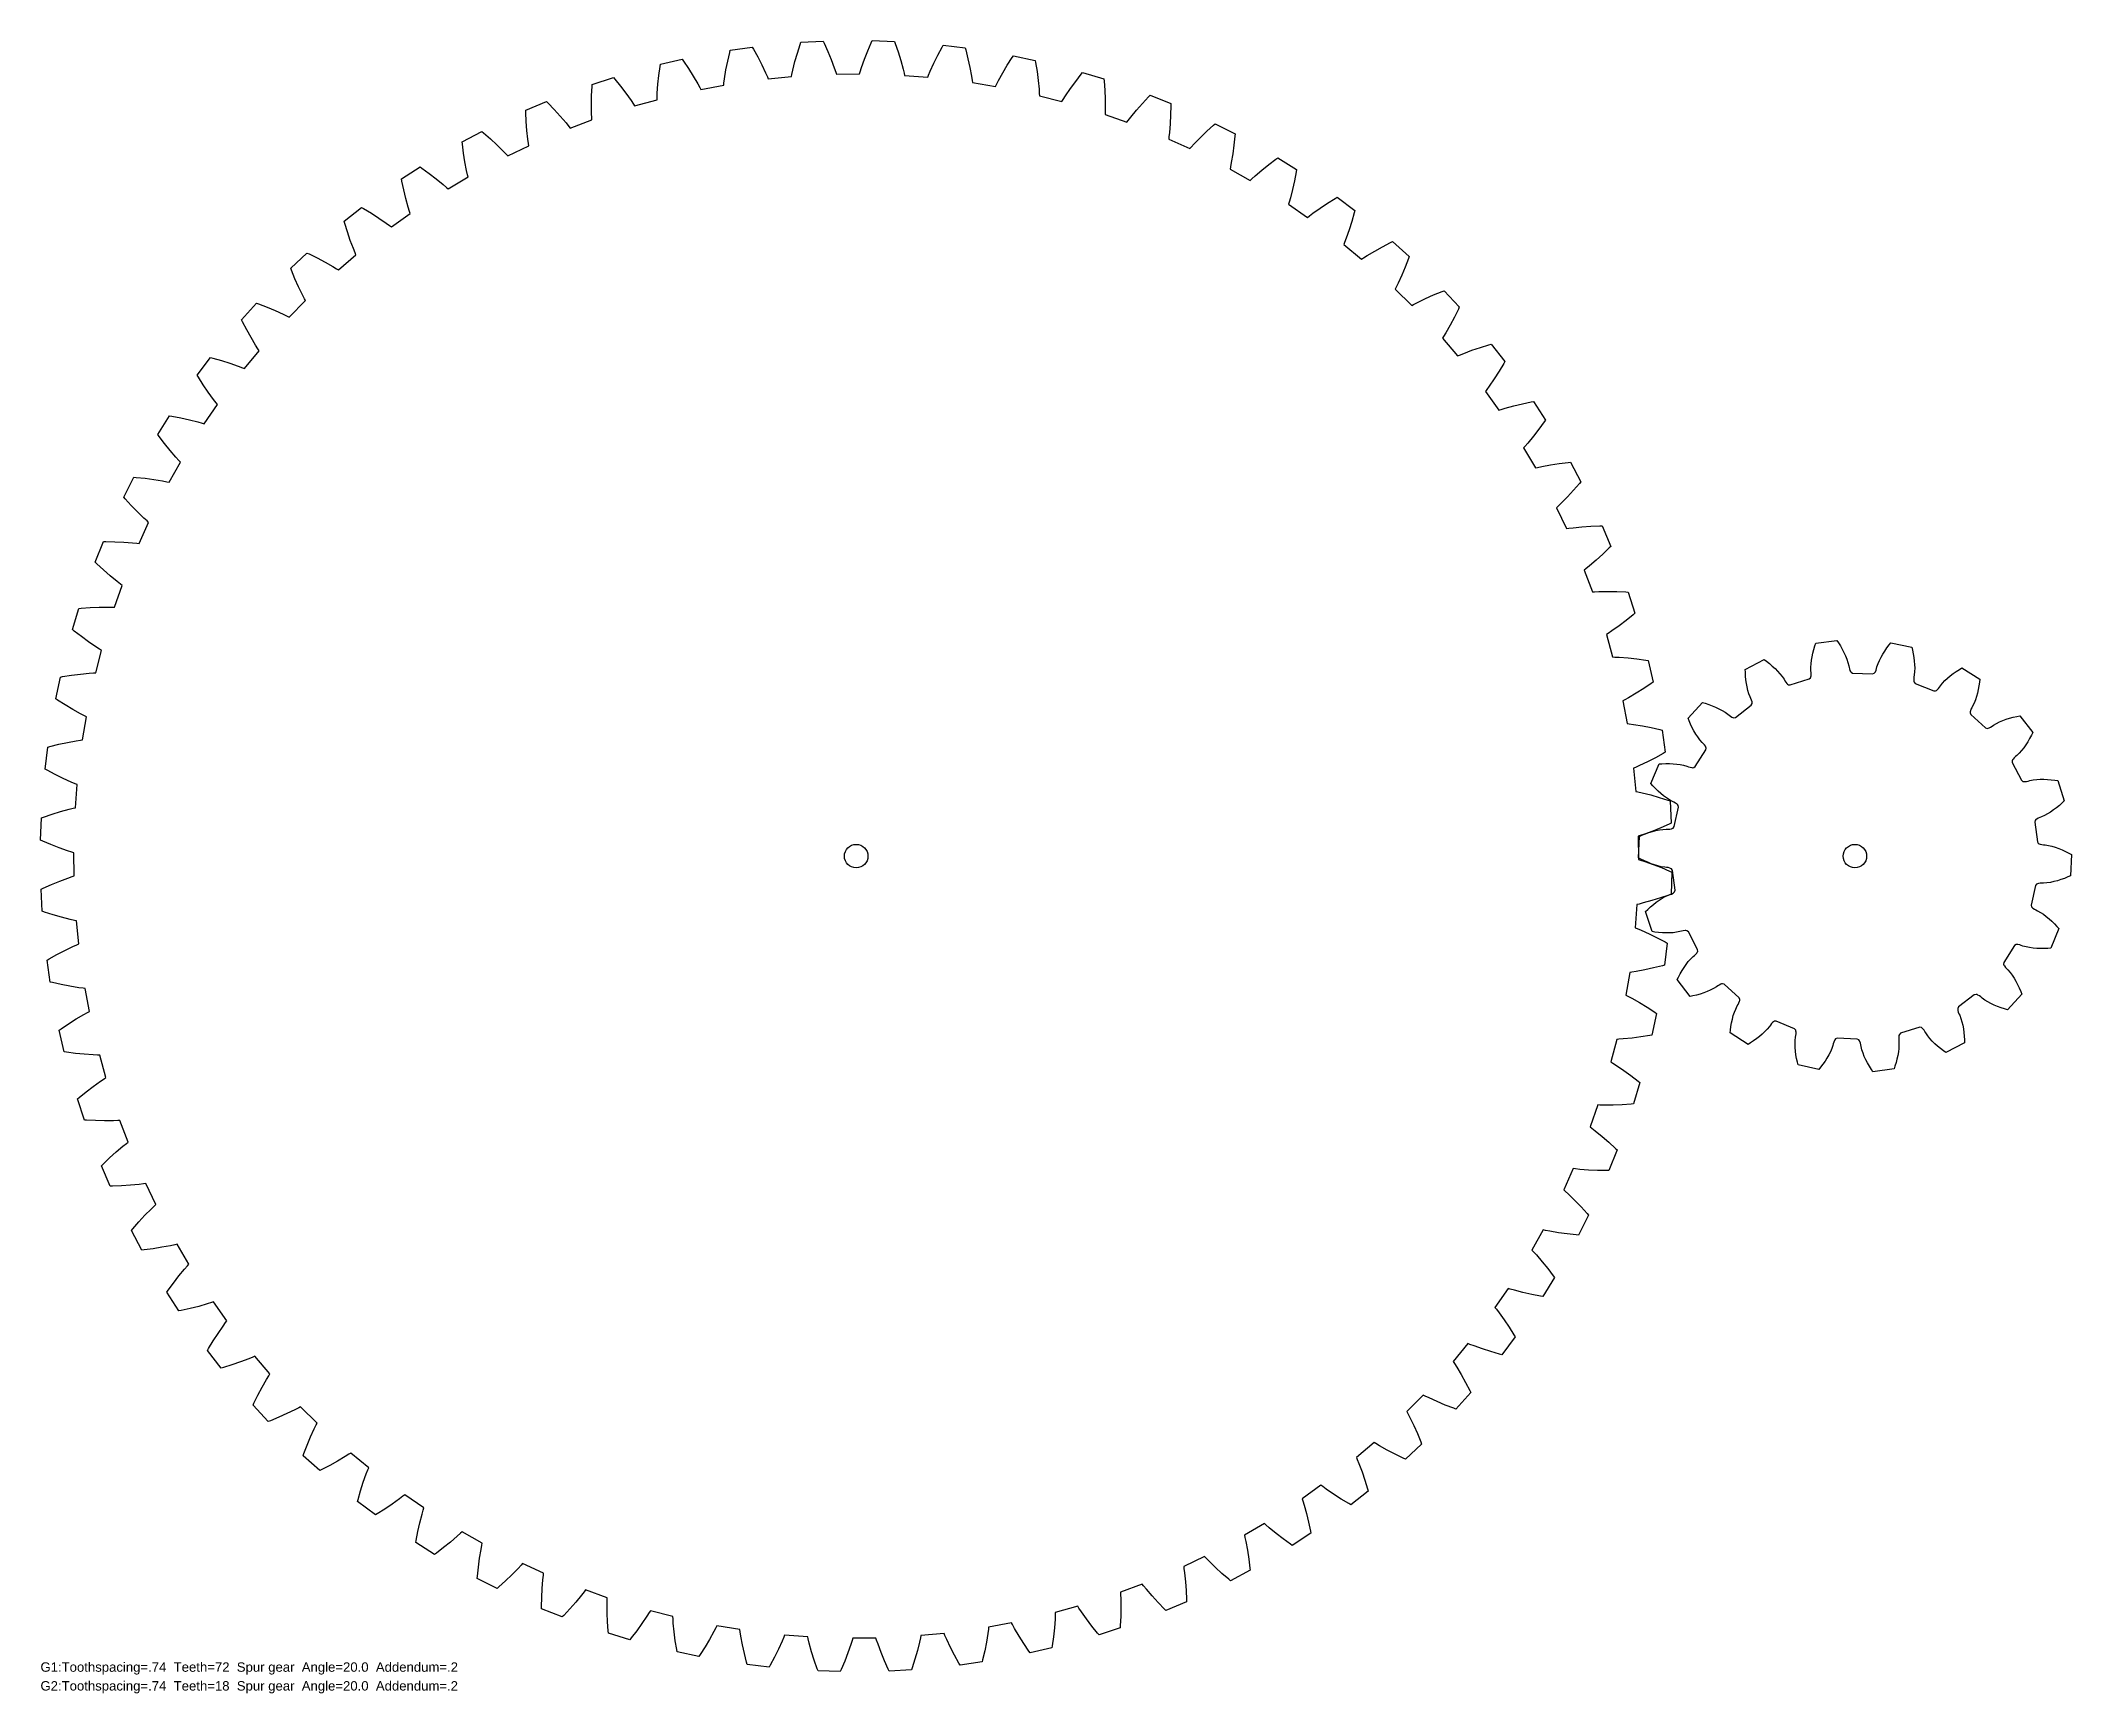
# Model space of a CAD drawing. Extents: x 0 to 21.6, y -0.2 to 17.4.
import ezdxf

# ---------------------------------------------------------------- set-up
doc = ezdxf.new("R2010")
doc.units = 0
doc.layers.add('labels', color=1, linetype='Continuous')
doc.styles.add('ARIAL', font='Arial.ttf')

msp = doc.modelspace()

# ---------------------------------------------------------------- linework, layer by layer
at = {"layer": 'a'}
for points in [[(16.99992, 8.64152), (17.02213, 8.63479), (17.06654, 8.62066), (17.15525, 8.58977), (17.24381, 8.55558), (17.33218, 8.51829), (17.35424, 8.50851), (17.3464, 8.27201), (17.32374, 8.2637), (17.23308, 8.23235), (17.14245, 8.20411), (17.05189, 8.17917), (17.00665, 8.16801), (16.98404, 8.16277), (16.96508, 7.91635), (16.98662, 7.90772), (17.02962, 7.88977), (17.1153, 7.85126), (17.20055, 7.80948), (17.28534, 7.76464), (17.30646, 7.75296), (17.27803, 7.51805), (17.25473, 7.51175), (17.16169, 7.48842), (17.06895, 7.46819), (16.97655, 7.45123), (16.93051, 7.44405), (16.90753, 7.44081), (16.86716, 7.19697), (16.88787, 7.1865), (16.92915, 7.16487), (17.01115, 7.11904), (17.09242, 7.07), (17.17298, 7.01793), (17.19301, 7.00446), (17.14421, 6.77291), (17.12045, 6.76867), (17.02574, 6.75354), (16.93158, 6.74147), (16.83806, 6.73263), (16.79157, 6.72949), (16.76839, 6.72826), (16.70693, 6.48887), (16.72664, 6.47663), (16.76587, 6.45149), (16.84357, 6.39869), (16.92026, 6.34274), (16.99598, 6.28385), (17.01475, 6.26869), (16.94596, 6.04228), (16.92192, 6.04012), (16.82625, 6.03331), (16.73139, 6.02948), (16.63746, 6.02883), (16.59087, 6.02976), (16.56768, 6.03055), (16.48558, 5.79743), (16.50416, 5.78352), (16.54105, 5.75505), (16.61384, 5.69568), (16.68537, 5.63327), (16.75566, 5.568), (16.77305, 5.55126), (16.68479, 5.3317), (16.66065, 5.33165), (16.56474, 5.3332), (16.46992, 5.33766), (16.37629, 5.34519), (16.32995, 5.35018), (16.30692, 5.35299), (16.20482, 5.12791), (16.22211, 5.11243), (16.25638, 5.08086), (16.32372, 5.01537), (16.38954, 4.94696), (16.45388, 4.87582), (16.46973, 4.85762), (16.36267, 4.6466), (16.33863, 4.64865), (16.24322, 4.65855), (16.14914, 4.67125), (16.05652, 4.68692), (16.0108, 4.69593), (15.9881, 4.70074), (15.86677, 4.48541), (15.88265, 4.46848), (15.91403, 4.43404), (15.97541, 4.36293), (16.03502, 4.28905), (16.09291, 4.21257), (16.10712, 4.19306), (15.98208, 3.99217), (15.9583, 3.99631), (15.86412, 4.01449), (15.77151, 4.03534), (15.6806, 4.05902), (15.63584, 4.07198), (15.61365, 4.07875), (15.47401, 3.87482), (15.48835, 3.85657), (15.51662, 3.81953), (15.57157, 3.74334), (15.6245, 3.66454), (15.67551, 3.5833), (15.68797, 3.56263), (15.54589, 3.3734), (15.52256, 3.3796), (15.43032, 3.40592), (15.33988, 3.43477), (15.25139, 3.46628), (15.20793, 3.48308), (15.18641, 3.49176), (15.02953, 3.30078), (15.04222, 3.28135), (15.06715, 3.24198), (15.11525, 3.1613), (15.16112, 3.07818), (15.20485, 2.99281), (15.21546, 2.97113), (15.05743, 2.79501), (15.03473, 2.80321), (14.94514, 2.83747), (14.85756, 2.87409), (14.77215, 2.9132), (14.73032, 2.93373), (14.70963, 2.94425), (14.53671, 2.76767), (14.54766, 2.74721), (14.56907, 2.70581), (14.60995, 2.62124), (14.6484, 2.53445), (14.68452, 2.44559), (14.6932, 2.42307), (14.52042, 2.26139), (14.49853, 2.27154), (14.41226, 2.31347), (14.3282, 2.35759), (14.24653, 2.40399), (14.20664, 2.42809), (14.18696, 2.44037), (13.9993, 2.27953), (14.00843, 2.2582), (14.02614, 2.2151), (14.0595, 2.12728), (14.09024, 2.03747), (14.11848, 1.9458), (14.12516, 1.92261), (13.93895, 1.7766), (13.91802, 1.78862), (13.83574, 1.83791), (13.75585, 1.88919), (13.67853, 1.94253), (13.6409, 1.97001), (13.62235, 1.98397), (13.42139, 1.84009), (13.42863, 1.81804), (13.44252, 1.77356), (13.46809, 1.68318), (13.49089, 1.59102), (13.51103, 1.49724), (13.51567, 1.47356), (13.31744, 1.34433), (13.29764, 1.35813), (13.21996, 1.41441), (13.14485, 1.47245), (13.07247, 1.53233), (13.03737, 1.56299), (13.02012, 1.57851), (12.80738, 1.45269), (12.81267, 1.4301), (12.82263, 1.38458), (12.84023, 1.2923), (12.8549, 1.19852), (12.8668, 1.10334), (12.86935, 1.07934), (12.66062, 0.96788), (12.6421, 0.98335), (12.56962, 1.04619), (12.49985, 1.11056), (12.43296, 1.17651), (12.40068, 1.21011), (12.38484, 1.22708), (12.16195, 1.12029), (12.16524, 1.09731), (12.1712, 1.0511), (12.18069, 0.95764), (12.18713, 0.86293), (12.19069, 0.76708), (12.19114, 0.74295), (11.97349, 0.65011), (11.95638, 0.66714), (11.88966, 0.73605), (11.82576, 0.80625), (11.76488, 0.87779), (11.73565, 0.91408), (11.72135, 0.93235), (11.48999, 0.84539), (11.49128, 0.82222), (11.49318, 0.77566), (11.49449, 0.68174), (11.49266, 0.58682), (11.48785, 0.49103), (11.48619, 0.46695), (11.26127, 0.39343), (11.24572, 0.41189), (11.18526, 0.48635), (11.12772, 0.56186), (11.0733, 0.63843), (11.04734, 0.67712), (11.03469, 0.69658), (10.79664, 0.63011), (10.7959, 0.60692), (10.79374, 0.56037), (10.78686, 0.46669), (10.77676, 0.3723), (10.76362, 0.27728), (10.75987, 0.25344), (10.5294, 0.1998), (10.51551, 0.21955), (10.46177, 0.299), (10.41103, 0.37923), (10.3635, 0.46025), (10.34101, 0.50106), (10.3301, 0.52155), (10.08716, 0.47608), (10.0844, 0.45304), (10.07819, 0.40686), (10.06318, 0.31413), (10.04489, 0.22098), (10.02351, 0.12747), (10.0177, 0.10404), (9.78344, 0.0707), (9.77132, 0.09158), (9.72471, 0.17541), (9.68116, 0.25976), (9.64086, 0.34462), (9.62202, 0.38723), (9.61294, 0.40859), (9.36696, 0.38447), (9.3622, 0.36176), (9.35199, 0.31629), (9.32895, 0.22522), (9.30261, 0.13402), (9.27317, 0.04273), (9.26534, 0.0199), (9.02906, 0.00711), (9.01881, 0.02896), (8.97968, 0.11653), (8.94365, 0.20436), (8.9109, 0.2924), (8.89584, 0.3365), (8.88866, 0.35857), (8.64152, 0.35598), (8.63479, 0.33377), (8.62066, 0.28936), (8.58977, 0.20065), (8.55558, 0.11209), (8.51829, 0.02372), (8.50851, 0.00165), (8.27201, 0.0095), (8.2637, 0.03216), (8.23235, 0.12281), (8.20411, 0.21345), (8.17917, 0.30401), (8.16801, 0.34925), (8.16277, 0.37186), (7.91635, 0.39082), (7.90772, 0.36928), (7.88977, 0.32628), (7.85126, 0.2406), (7.80948, 0.15535), (7.76464, 0.07056), (7.75296, 0.04944), (7.51805, 0.07787), (7.51175, 0.10117), (7.48842, 0.19421), (7.46819, 0.28695), (7.45123, 0.37935), (7.44405, 0.42539), (7.44081, 0.44837), (7.19697, 0.48873), (7.1865, 0.46803), (7.16487, 0.42675), (7.11904, 0.34475), (7.07, 0.26348), (7.01793, 0.18292), (7.00446, 0.16289), (6.77291, 0.21168), (6.76867, 0.23544), (6.75354, 0.33016), (6.74147, 0.42432), (6.73263, 0.51784), (6.72949, 0.56433), (6.72826, 0.58751), (6.48887, 0.64897), (6.47663, 0.62926), (6.45149, 0.59002), (6.39869, 0.51233), (6.34274, 0.43564), (6.28385, 0.35992), (6.26869, 0.34115), (6.04228, 0.40994), (6.04012, 0.43397), (6.03331, 0.52965), (6.02948, 0.6245), (6.02883, 0.71844), (6.02976, 0.76503), (6.03055, 0.78822), (5.79743, 0.87032), (5.78352, 0.85174), (5.75505, 0.81485), (5.69568, 0.74206), (5.63327, 0.67053), (5.568, 0.60024), (5.55126, 0.58285), (5.3317, 0.67111), (5.33165, 0.69525), (5.3332, 0.79115), (5.33766, 0.88598), (5.34519, 0.97961), (5.35018, 1.02594), (5.35299, 1.04898), (5.12791, 1.15108), (5.11243, 1.13379), (5.08086, 1.09952), (5.01537, 1.03218), (4.94696, 0.96636), (4.87582, 0.90202), (4.85762, 0.88617), (4.6466, 0.99322), (4.64865, 1.01727), (4.65855, 1.11268), (4.67125, 1.20676), (4.68692, 1.29938), (4.69593, 1.3451), (4.70074, 1.3678), (4.48541, 1.48913), (4.46848, 1.47325), (4.43404, 1.44187), (4.36293, 1.38048), (4.28905, 1.32088), (4.21257, 1.26299), (4.19306, 1.24878), (3.99217, 1.37382), (3.99631, 1.3976), (4.01449, 1.49178), (4.03534, 1.58439), (4.05902, 1.6753), (4.07198, 1.72006), (4.07875, 1.74225), (3.87482, 1.88189), (3.85657, 1.86755), (3.81953, 1.83928), (3.74334, 1.78433), (3.66454, 1.7314), (3.5833, 1.68039), (3.56263, 1.66793), (3.3734, 1.81001), (3.3796, 1.83334), (3.40592, 1.92558), (3.43477, 2.01601), (3.46628, 2.10451), (3.48308, 2.14797), (3.49176, 2.16949), (3.30078, 2.32637), (3.28135, 2.31367), (3.24198, 2.28874), (3.1613, 2.24064), (3.07818, 2.19478), (2.99281, 2.15105), (2.97113, 2.14044), (2.79501, 2.29847), (2.80321, 2.32116), (2.83747, 2.41076), (2.87409, 2.49834), (2.9132, 2.58375), (2.93373, 2.62558), (2.94425, 2.64626), (2.76767, 2.81919), (2.74721, 2.80824), (2.70581, 2.78683), (2.62124, 2.74595), (2.53445, 2.7075), (2.44559, 2.67138), (2.42307, 2.6627), (2.26139, 2.83547), (2.27154, 2.85737), (2.31347, 2.94364), (2.35759, 3.02769), (2.40399, 3.10937), (2.42809, 3.14925), (2.44037, 3.16894), (2.27953, 3.3566), (2.2582, 3.34747), (2.2151, 3.32976), (2.12728, 3.2964), (2.03747, 3.26566), (1.9458, 3.23742), (1.92261, 3.23074), (1.7766, 3.41695), (1.78862, 3.43788), (1.83791, 3.52016), (1.88919, 3.60005), (1.94253, 3.67737), (1.97001, 3.715), (1.98397, 3.73355), (1.84009, 3.93451), (1.81804, 3.92727), (1.77356, 3.91338), (1.68318, 3.8878), (1.59102, 3.86501), (1.49724, 3.84487), (1.47356, 3.84023), (1.34433, 4.03846), (1.35813, 4.05826), (1.41441, 4.13594), (1.47245, 4.21105), (1.53233, 4.28343), (1.56299, 4.31852), (1.57851, 4.33578), (1.45269, 4.54852), (1.4301, 4.54323), (1.38458, 4.53327), (1.2923, 4.51567), (1.19852, 4.50099), (1.10334, 4.4891), (1.07934, 4.48654), (0.96788, 4.69528), (0.98335, 4.7138), (1.04619, 4.78628), (1.11056, 4.85605), (1.17651, 4.92294), (1.21011, 4.95522), (1.22708, 4.97106), (1.12029, 5.19395), (1.09731, 5.19066), (1.0511, 5.1847), (0.95764, 5.17521), (0.86293, 5.16876), (0.76708, 5.16521), (0.74295, 5.16476), (0.65011, 5.38241), (0.66714, 5.39952), (0.73605, 5.46624), (0.80625, 5.53014), (0.87779, 5.59102), (0.91408, 5.62025), (0.93235, 5.63455), (0.84539, 5.8659), (0.82222, 5.86462), (0.77566, 5.86272), (0.68174, 5.86141), (0.58682, 5.86324), (0.49103, 5.86805), (0.46695, 5.86971), (0.39343, 6.09463), (0.41189, 6.11018), (0.48635, 6.17064), (0.56186, 6.22818), (0.63843, 6.28259), (0.67712, 6.30856), (0.69658, 6.32121), (0.63011, 6.55926), (0.60692, 6.56), (0.56037, 6.56216), (0.46669, 6.56904), (0.3723, 6.57914), (0.27728, 6.59228), (0.25344, 6.59603), (0.1998, 6.8265), (0.21955, 6.84039), (0.299, 6.89413), (0.37923, 6.94487), (0.46025, 6.9924), (0.50106, 7.01489), (0.52155, 7.0258), (0.47608, 7.26873), (0.45304, 7.2715), (0.40686, 7.2777), (0.31413, 7.29272), (0.22098, 7.31101), (0.12747, 7.33239), (0.10404, 7.3382), (0.0707, 7.57246), (0.09158, 7.58458), (0.17541, 7.63119), (0.25976, 7.67474), (0.34462, 7.71503), (0.38723, 7.73388), (0.40859, 7.74296), (0.38447, 7.98894), (0.36176, 7.9937), (0.31629, 8.00391), (0.22522, 8.02695), (0.13402, 8.05329), (0.04273, 8.08273), (0.0199, 8.09056), (0.00711, 8.32684), (0.02896, 8.33709), (0.11653, 8.37622), (0.20436, 8.41225), (0.2924, 8.445), (0.3365, 8.46006), (0.35857, 8.46724), (0.35598, 8.71438), (0.33377, 8.7211), (0.28936, 8.73524), (0.20065, 8.76613), (0.11209, 8.80032), (0.02372, 8.8376), (0.00165, 8.84739), (0.0095, 9.08389), (0.03216, 9.0922), (0.12281, 9.12354), (0.21345, 9.15179), (0.30401, 9.17673), (0.34925, 9.18789), (0.37186, 9.19313), (0.39082, 9.43955), (0.36928, 9.44818), (0.32628, 9.46613), (0.2406, 9.50464), (0.15535, 9.54641), (0.07056, 9.59126), (0.04944, 9.60294), (0.07787, 9.83785), (0.10117, 9.84415), (0.19421, 9.86748), (0.28695, 9.88771), (0.37935, 9.90467), (0.42539, 9.91184), (0.44837, 9.91509), (0.48873, 10.15892), (0.46803, 10.1694), (0.42675, 10.19103), (0.34475, 10.23686), (0.26348, 10.2859), (0.18292, 10.33797), (0.16289, 10.35144), (0.21168, 10.58298), (0.23544, 10.58723), (0.33016, 10.60236), (0.42432, 10.61443), (0.51784, 10.62327), (0.56433, 10.62641), (0.58751, 10.62764), (0.64897, 10.86703), (0.62926, 10.87927), (0.59002, 10.90441), (0.51233, 10.95721), (0.43564, 11.01315), (0.35992, 11.07204), (0.34115, 11.08721), (0.40994, 11.31362), (0.43397, 11.31577), (0.52965, 11.32259), (0.6245, 11.32642), (0.71844, 11.32707), (0.76503, 11.32614), (0.78822, 11.32535), (0.87032, 11.55847), (0.85174, 11.57238), (0.81485, 11.60085), (0.74206, 11.66022), (0.67053, 11.72263), (0.60024, 11.7879), (0.58285, 11.80464), (0.67111, 12.02419), (0.69525, 12.02425), (0.79115, 12.0227), (0.88598, 12.01824), (0.97961, 12.01071), (1.02594, 12.00572), (1.04898, 12.00291), (1.15108, 12.22799), (1.13379, 12.24346), (1.09952, 12.27504), (1.03218, 12.34053), (0.96636, 12.40894), (0.90202, 12.48008), (0.88617, 12.49828), (0.99322, 12.7093), (1.01727, 12.70725), (1.11268, 12.69735), (1.20676, 12.68464), (1.29938, 12.66898), (1.3451, 12.65997), (1.3678, 12.65516), (1.48913, 12.87049), (1.47325, 12.88741), (1.44187, 12.92186), (1.38048, 12.99297), (1.32088, 13.06685), (1.26299, 13.14333), (1.24878, 13.16284), (1.37382, 13.36373), (1.3976, 13.35959), (1.49178, 13.34141), (1.58439, 13.32056), (1.6753, 13.29688), (1.72006, 13.28392), (1.74225, 13.27715), (1.88189, 13.48108), (1.86755, 13.49933), (1.83928, 13.53637), (1.78433, 13.61256), (1.7314, 13.69136), (1.68039, 13.7726), (1.66793, 13.79327), (1.81001, 13.9825), (1.83334, 13.9763), (1.92558, 13.94998), (2.01601, 13.92113), (2.10451, 13.88962), (2.14797, 13.87281), (2.16949, 13.86413), (2.32637, 14.05512), (2.31367, 14.07455), (2.28874, 14.11391), (2.24064, 14.1946), (2.19478, 14.27771), (2.15105, 14.36309), (2.14044, 14.38477), (2.29847, 14.56089), (2.32116, 14.55269), (2.41076, 14.51843), (2.49834, 14.48181), (2.58375, 14.4427), (2.62558, 14.42217), (2.64626, 14.41165), (2.81919, 14.58823), (2.80824, 14.60869), (2.78683, 14.65008), (2.74595, 14.73466), (2.7075, 14.82145), (2.67138, 14.91031), (2.6627, 14.93283), (2.83547, 15.09451), (2.85737, 15.08436), (2.94364, 15.04243), (3.02769, 14.99831), (3.10937, 14.95191), (3.14925, 14.92781), (3.16894, 14.91553), (3.3566, 15.07637), (3.34747, 15.0977), (3.32976, 15.1408), (3.2964, 15.22862), (3.26566, 15.31843), (3.23742, 15.4101), (3.23074, 15.43329), (3.41695, 15.5793), (3.43788, 15.56728), (3.52016, 15.51799), (3.60005, 15.46671), (3.67737, 15.41337), (3.715, 15.38589), (3.73355, 15.37193), (3.93451, 15.51581), (3.92727, 15.53786), (3.91338, 15.58234), (3.8878, 15.67272), (3.86501, 15.76488), (3.84487, 15.85866), (3.84023, 15.88234), (4.03846, 16.01157), (4.05826, 15.99777), (4.13594, 15.94149), (4.21105, 15.88345), (4.28343, 15.82357), (4.31852, 15.79291), (4.33578, 15.77739), (4.54852, 15.9032), (4.54323, 15.9258), (4.53327, 15.97132), (4.51567, 16.0636), (4.50099, 16.15738), (4.4891, 16.25256), (4.48654, 16.27656), (4.69528, 16.38802), (4.7138, 16.37254), (4.78628, 16.30971), (4.85605, 16.24534), (4.92294, 16.17939), (4.95522, 16.14578), (4.97106, 16.12882), (5.19395, 16.23561), (5.19066, 16.25859), (5.1847, 16.3048), (5.17521, 16.39826), (5.16876, 16.49297), (5.16521, 16.58882), (5.16476, 16.61295), (5.38241, 16.70579), (5.39952, 16.68876), (5.46624, 16.61985), (5.53014, 16.54965), (5.59102, 16.47811), (5.62025, 16.44182), (5.63455, 16.42355), (5.8659, 16.5105), (5.86462, 16.53368), (5.86272, 16.58024), (5.86141, 16.67416), (5.86324, 16.76907), (5.86805, 16.86487), (5.86971, 16.88895), (6.09463, 16.96247), (6.11018, 16.94401), (6.17064, 16.86955), (6.22818, 16.79404), (6.28259, 16.71747), (6.30856, 16.67878), (6.32121, 16.65932), (6.55926, 16.72579), (6.56, 16.74898), (6.56216, 16.79553), (6.56904, 16.88921), (6.57914, 16.9836), (6.59228, 17.07862), (6.59603, 17.10246), (6.8265, 17.15609), (6.84039, 17.13635), (6.89413, 17.0569), (6.94487, 16.97667), (6.9924, 16.89565), (7.01489, 16.85484), (7.0258, 16.83435), (7.26873, 16.87982), (7.2715, 16.90286), (7.2777, 16.94904), (7.29272, 17.04177), (7.31101, 17.13492), (7.33239, 17.22843), (7.3382, 17.25186), (7.57246, 17.2852), (7.58458, 17.26432), (7.63119, 17.18049), (7.67474, 17.09614), (7.71503, 17.01128), (7.73388, 16.96867), (7.74296, 16.94731), (7.98894, 16.97143), (7.9937, 16.99414), (8.00391, 17.03961), (8.02695, 17.13067), (8.05329, 17.22188), (8.08273, 17.31317), (8.09056, 17.336), (8.32684, 17.34879), (8.33709, 17.32694), (8.37622, 17.23937), (8.41225, 17.15154), (8.445, 17.0635), (8.46006, 17.0194), (8.46724, 16.99733), (8.71438, 16.99992), (8.7211, 17.02213), (8.73524, 17.06654), (8.76613, 17.15525), (8.80032, 17.24381), (8.8376, 17.33218), (8.84739, 17.35424), (9.08389, 17.3464), (9.0922, 17.32374), (9.12354, 17.23308), (9.15179, 17.14245), (9.17673, 17.05189), (9.18789, 17.00665), (9.19313, 16.98404), (9.43955, 16.96508), (9.44818, 16.98662), (9.46613, 17.02962), (9.50464, 17.1153), (9.54641, 17.20055), (9.59126, 17.28534), (9.60294, 17.30646), (9.83785, 17.27803), (9.84415, 17.25473), (9.86748, 17.16169), (9.88771, 17.06895), (9.90467, 16.97655), (9.91184, 16.93051), (9.91509, 16.90753), (10.15892, 16.86716), (10.1694, 16.88787), (10.19103, 16.92915), (10.23686, 17.01115), (10.2859, 17.09242), (10.33797, 17.17298), (10.35144, 17.19301), (10.58298, 17.14421), (10.58723, 17.12045), (10.60236, 17.02574), (10.61443, 16.93158), (10.62327, 16.83806), (10.62641, 16.79157), (10.62764, 16.76839), (10.86703, 16.70693), (10.87927, 16.72664), (10.90441, 16.76587), (10.95721, 16.84357), (11.01315, 16.92026), (11.07204, 16.99598), (11.08721, 17.01475), (11.31362, 16.94596), (11.31577, 16.92192), (11.32259, 16.82625), (11.32642, 16.73139), (11.32707, 16.63746), (11.32614, 16.59087), (11.32535, 16.56768), (11.55847, 16.48558), (11.57238, 16.50416), (11.60085, 16.54105), (11.66022, 16.61384), (11.72263, 16.68537), (11.7879, 16.75566), (11.80464, 16.77305), (12.02419, 16.68479), (12.02425, 16.66065), (12.0227, 16.56474), (12.01824, 16.46992), (12.01071, 16.37629), (12.00572, 16.32995), (12.00291, 16.30692), (12.22799, 16.20482), (12.24346, 16.22211), (12.27504, 16.25638), (12.34053, 16.32372), (12.40894, 16.38954), (12.48008, 16.45388), (12.49828, 16.46973), (12.7093, 16.36267), (12.70725, 16.33863), (12.69735, 16.24322), (12.68464, 16.14914), (12.66898, 16.05652), (12.65997, 16.0108), (12.65516, 15.9881), (12.87049, 15.86677), (12.88741, 15.88265), (12.92186, 15.91403), (12.99297, 15.97541), (13.06685, 16.03502), (13.14333, 16.09291), (13.16284, 16.10712), (13.36373, 15.98208), (13.35959, 15.9583), (13.34141, 15.86412), (13.32056, 15.77151), (13.29688, 15.6806), (13.28392, 15.63584), (13.27715, 15.61365), (13.48108, 15.47401), (13.49933, 15.48835), (13.53637, 15.51662), (13.61256, 15.57157), (13.69136, 15.6245), (13.7726, 15.67551), (13.79327, 15.68797), (13.9825, 15.54589), (13.9763, 15.52256), (13.94998, 15.43032), (13.92113, 15.33988), (13.88962, 15.25139), (13.87281, 15.20793), (13.86413, 15.18641), (14.05512, 15.02953), (14.07455, 15.04222), (14.11391, 15.06715), (14.1946, 15.11525), (14.27771, 15.16112), (14.36309, 15.20485), (14.38477, 15.21546), (14.56089, 15.05743), (14.55269, 15.03473), (14.51843, 14.94514), (14.48181, 14.85756), (14.4427, 14.77215), (14.42217, 14.73032), (14.41165, 14.70963), (14.58823, 14.53671), (14.60869, 14.54766), (14.65008, 14.56907), (14.73466, 14.60995), (14.82145, 14.6484), (14.91031, 14.68452), (14.93283, 14.6932), (15.09451, 14.52042), (15.08436, 14.49853), (15.04243, 14.41226), (14.99831, 14.3282), (14.95191, 14.24653), (14.92781, 14.20664), (14.91553, 14.18696), (15.07637, 13.9993), (15.0977, 14.00843), (15.1408, 14.02614), (15.22862, 14.0595), (15.31843, 14.09024), (15.4101, 14.11848), (15.43329, 14.12516), (15.5793, 13.93895), (15.56728, 13.91802), (15.51799, 13.83574), (15.46671, 13.75585), (15.41337, 13.67853), (15.38589, 13.6409), (15.37193, 13.62235), (15.51581, 13.42139), (15.53786, 13.42863), (15.58234, 13.44252), (15.67272, 13.46809), (15.76488, 13.49089), (15.85866, 13.51103), (15.88234, 13.51567), (16.01157, 13.31744), (15.99777, 13.29764), (15.94149, 13.21996), (15.88345, 13.14485), (15.82357, 13.07247), (15.79291, 13.03737), (15.77739, 13.02012), (15.9032, 12.80738), (15.9258, 12.81267), (15.97132, 12.82263), (16.0636, 12.84023), (16.15738, 12.8549), (16.25256, 12.8668), (16.27656, 12.86935), (16.38802, 12.66062), (16.37254, 12.6421), (16.30971, 12.56962), (16.24534, 12.49985), (16.17939, 12.43296), (16.14578, 12.40068), (16.12882, 12.38484), (16.23561, 12.16195), (16.25859, 12.16524), (16.3048, 12.1712), (16.39826, 12.18069), (16.49297, 12.18713), (16.58882, 12.19069), (16.61295, 12.19114), (16.70579, 11.97349), (16.68876, 11.95638), (16.61985, 11.88966), (16.54965, 11.82576), (16.47811, 11.76488), (16.44182, 11.73565), (16.42355, 11.72135), (16.5105, 11.48999), (16.53368, 11.49128), (16.58024, 11.49318), (16.67416, 11.49449), (16.76907, 11.49266), (16.86487, 11.48785), (16.88895, 11.48619), (16.96247, 11.26127), (16.94401, 11.24572), (16.86955, 11.18526), (16.79404, 11.12772), (16.71747, 11.0733), (16.67878, 11.04734), (16.65932, 11.03469), (16.72579, 10.79664), (16.74898, 10.7959), (16.79553, 10.79374), (16.88921, 10.78686), (16.9836, 10.77676), (17.07862, 10.76362), (17.10246, 10.75987), (17.15609, 10.5294), (17.13635, 10.51551), (17.0569, 10.46177), (16.97667, 10.41103), (16.89565, 10.3635), (16.85484, 10.34101), (16.83435, 10.3301), (16.87982, 10.08716), (16.90286, 10.0844), (16.94904, 10.07819), (17.04177, 10.06318), (17.13492, 10.04489), (17.22843, 10.02351), (17.25186, 10.0177), (17.2852, 9.78344), (17.26432, 9.77132), (17.18049, 9.72471), (17.09614, 9.68116), (17.01128, 9.64086), (16.96867, 9.62202), (16.94731, 9.61294), (16.97143, 9.36696), (16.99414, 9.3622), (17.03961, 9.35199), (17.13067, 9.32895), (17.22188, 9.30261), (17.31317, 9.27317), (17.336, 9.26534), (17.34879, 9.02906), (17.32694, 9.01881), (17.23937, 8.97968), (17.15154, 8.94365), (17.0635, 8.9109), (17.0194, 8.89584), (16.99733, 8.88866)], [(17.36184, 8.52602), (17.35173, 8.54206), (17.34243, 8.54763), (17.33328, 8.55128), (17.31517, 8.55569), (17.29721, 8.55783), (17.27929, 8.55936), (17.24332, 8.56514), (17.20724, 8.57366), (17.1711, 8.58445), (17.13496, 8.59727), (17.09886, 8.61197), (17.06283, 8.62844), (17.02691, 8.6466), (17.00006, 8.66129), (17.00953, 8.88725), (17.03751, 8.89964), (17.07483, 8.91473), (17.11211, 8.92813), (17.14932, 8.93976), (17.1864, 8.94951), (17.22331, 8.95724), (17.25998, 8.96271), (17.29631, 8.96546), (17.3143, 8.96549), (17.33237, 8.96611), (17.35078, 8.969), (17.36021, 8.97187), (17.36994, 8.97664), (17.38136, 8.99177), (17.42694, 9.19909), (17.42292, 9.21761), (17.41609, 9.22602), (17.40874, 9.23258), (17.39323, 9.24293), (17.37709, 9.25107), (17.36078, 9.25864), (17.32895, 9.27638), (17.29795, 9.29672), (17.26769, 9.31922), (17.23811, 9.34363), (17.20922, 9.36979), (17.18099, 9.39759), (17.15345, 9.42694), (17.13324, 9.44993), (17.21943, 9.65902), (17.24996, 9.6611), (17.29019, 9.66252), (17.3298, 9.66235), (17.36874, 9.66055), (17.40692, 9.65704), (17.44425, 9.65167), (17.48058, 9.64427), (17.51566, 9.63443), (17.53257, 9.62831), (17.54977, 9.62271), (17.56806, 9.61912), (17.5779, 9.6186), (17.58867, 9.61975), (17.60457, 9.63007), (17.71831, 9.80929), (17.72088, 9.82807), (17.71734, 9.83831), (17.71267, 9.84699), (17.70164, 9.86202), (17.68925, 9.87519), (17.67651, 9.88789), (17.65267, 9.91544), (17.6305, 9.94516), (17.60976, 9.97665), (17.59032, 10.0097), (17.57211, 10.04417), (17.55509, 10.07994), (17.53925, 10.11694), (17.52813, 10.14546), (17.68063, 10.31246), (17.71003, 10.30397), (17.74831, 10.29155), (17.78548, 10.27784), (17.82146, 10.26283), (17.85614, 10.24647), (17.88938, 10.22866), (17.92098, 10.20928), (17.95058, 10.18803), (17.96438, 10.1765), (17.97862, 10.16536), (17.99458, 10.15573), (18.00365, 10.15187), (18.01417, 10.14927), (18.03264, 10.15353), (18.20082, 10.28304), (18.20965, 10.29981), (18.20983, 10.31065), (18.20841, 10.3204), (18.20318, 10.33829), (18.19605, 10.35491), (18.18842, 10.37119), (18.17544, 10.40524), (18.16477, 10.44075), (18.15605, 10.47743), (18.14909, 10.51514), (18.14377, 10.55376), (18.14001, 10.5932), (18.13778, 10.63338), (18.13708, 10.66398), (18.3375, 10.76876), (18.36223, 10.75072), (18.39395, 10.72595), (18.42419, 10.70036), (18.45287, 10.67395), (18.47985, 10.64671), (18.505, 10.61861), (18.52807, 10.58959), (18.54862, 10.5595), (18.55764, 10.54394), (18.56721, 10.5286), (18.57892, 10.5141), (18.58612, 10.50737), (18.59512, 10.50133), (18.61393, 10.49901), (18.81626, 10.56319), (18.8303, 10.57593), (18.83417, 10.58605), (18.83617, 10.5957), (18.83738, 10.6143), (18.83636, 10.63236), (18.83476, 10.65027), (18.8342, 10.6867), (18.83633, 10.72371), (18.84068, 10.76117), (18.84703, 10.79899), (18.85524, 10.8371), (18.8652, 10.87544), (18.87684, 10.91397), (18.88665, 10.94296), (19.11082, 10.97287), (19.12789, 10.94746), (19.14923, 10.91334), (19.16889, 10.87895), (19.18681, 10.84433), (19.20285, 10.8095), (19.21687, 10.77449), (19.22862, 10.73933), (19.23764, 10.70402), (19.24079, 10.68632), (19.24454, 10.66863), (19.25058, 10.651), (19.25505, 10.64221), (19.26144, 10.63346), (19.27832, 10.62484), (19.4904, 10.61596), (19.50795, 10.62312), (19.51505, 10.63131), (19.52023, 10.6397), (19.52773, 10.65676), (19.53294, 10.67408), (19.53757, 10.69145), (19.54951, 10.72588), (19.56416, 10.75994), (19.58106, 10.79365), (19.59996, 10.82701), (19.62071, 10.86001), (19.64318, 10.89263), (19.66731, 10.92486), (19.68644, 10.94875), (19.90732, 10.90018), (19.91466, 10.87047), (19.92305, 10.8311), (19.92976, 10.79206), (19.93475, 10.7534), (19.93792, 10.71519), (19.93912, 10.67749), (19.93814, 10.64043), (19.93454, 10.60417), (19.93144, 10.58646), (19.92892, 10.56855), (19.92856, 10.54992), (19.92975, 10.54013), (19.93276, 10.52972), (19.94568, 10.51586), (20.14194, 10.43497), (20.16088, 10.4357), (20.17035, 10.44097), (20.17808, 10.44707), (20.19096, 10.46055), (20.20179, 10.47503), (20.21208, 10.48978), (20.23507, 10.51805), (20.26049, 10.54504), (20.2879, 10.57093), (20.31707, 10.59582), (20.34785, 10.61974), (20.38013, 10.64271), (20.41382, 10.66473), (20.43997, 10.68064), (20.63092, 10.55946), (20.62766, 10.52903), (20.62207, 10.48917), (20.61503, 10.45018), (20.6065, 10.41215), (20.5964, 10.37515), (20.58464, 10.33932), (20.57104, 10.30483), (20.55526, 10.27199), (20.54629, 10.2564), (20.53779, 10.24044), (20.53109, 10.22305), (20.52886, 10.21345), (20.52812, 10.20264), (20.53552, 10.18519), (20.69227, 10.04206), (20.71032, 10.03627), (20.72102, 10.03798), (20.73038, 10.04107), (20.74709, 10.04932), (20.76222, 10.05923), (20.77693, 10.06957), (20.80821, 10.08827), (20.84132, 10.10494), (20.87594, 10.1199), (20.91186, 10.13331), (20.94897, 10.14525), (20.98716, 10.1558), (21.02635, 10.16498), (21.05636, 10.17098), (21.19435, 9.9918), (21.18088, 9.96432), (21.16199, 9.92877), (21.14204, 9.89454), (21.12101, 9.86172), (21.09887, 9.83041), (21.07557, 9.80077), (21.05099, 9.77301), (21.02493, 9.74755), (21.01117, 9.73596), (20.99773, 9.72387), (20.98548, 9.70982), (20.9801, 9.70156), (20.97571, 9.69165), (20.9767, 9.67273), (21.07504, 9.48461), (21.09002, 9.473), (21.10066, 9.47095), (21.11051, 9.47065), (21.12904, 9.47269), (21.14664, 9.47683), (21.164, 9.48152), (21.19979, 9.48839), (21.23661, 9.49273), (21.27425, 9.49495), (21.3126, 9.49526), (21.35155, 9.49379), (21.39104, 9.49064), (21.43101, 9.48586), (21.46126, 9.48124), (21.52964, 9.26567), (21.50759, 9.24445), (21.47768, 9.21751), (21.44723, 9.19217), (21.41625, 9.16852), (21.38473, 9.14667), (21.35269, 9.12678), (21.3201, 9.1091), (21.2869, 9.09409), (21.27002, 9.08791), (21.25325, 9.08115), (21.23693, 9.07213), (21.22905, 9.06621), (21.22154, 9.0584), (21.21599, 9.04028), (21.24406, 8.82987), (21.25417, 8.81384), (21.26347, 8.80827), (21.27262, 8.80462), (21.29073, 8.8002), (21.30869, 8.79807), (21.32661, 8.79654), (21.36258, 8.79076), (21.39866, 8.78224), (21.4348, 8.77145), (21.47094, 8.75863), (21.50704, 8.74393), (21.54307, 8.72746), (21.57899, 8.7093), (21.60584, 8.69461), (21.59637, 8.46865), (21.56838, 8.45625), (21.53107, 8.44116), (21.49379, 8.42777), (21.45658, 8.41614), (21.4195, 8.40639), (21.38259, 8.39866), (21.34592, 8.39319), (21.30959, 8.39044), (21.2916, 8.39041), (21.27353, 8.38979), (21.25512, 8.3869), (21.24569, 8.38403), (21.23596, 8.37926), (21.22454, 8.36413), (21.17896, 8.15681), (21.18298, 8.13829), (21.18981, 8.12988), (21.19716, 8.12332), (21.21267, 8.11297), (21.22881, 8.10482), (21.24512, 8.09726), (21.27695, 8.07952), (21.30795, 8.05918), (21.33821, 8.03668), (21.36778, 8.01227), (21.39668, 7.98611), (21.42491, 7.95831), (21.45245, 7.92896), (21.47266, 7.90597), (21.38647, 7.69687), (21.35594, 7.6948), (21.31571, 7.69338), (21.2761, 7.69355), (21.23716, 7.69535), (21.19897, 7.69886), (21.16165, 7.70422), (21.12532, 7.71163), (21.09024, 7.72147), (21.07333, 7.72759), (21.05613, 7.73319), (21.03784, 7.73677), (21.028, 7.7373), (21.01723, 7.73615), (21.00132, 7.72583), (20.88758, 7.54661), (20.88502, 7.52783), (20.88856, 7.51759), (20.89323, 7.5089), (20.90426, 7.49388), (20.91665, 7.4807), (20.92939, 7.46801), (20.95323, 7.44046), (20.9754, 7.41074), (20.99614, 7.37925), (21.01558, 7.3462), (21.03379, 7.31173), (21.05081, 7.27595), (21.06665, 7.23895), (21.07777, 7.21044), (20.92527, 7.04343), (20.89587, 7.05193), (20.85759, 7.06435), (20.82042, 7.07806), (20.78444, 7.09306), (20.74976, 7.10943), (20.71652, 7.12724), (20.68491, 7.14662), (20.65531, 7.16787), (20.64152, 7.1794), (20.62728, 7.19054), (20.61131, 7.20017), (20.60225, 7.20403), (20.59173, 7.20663), (20.57326, 7.20237), (20.40508, 7.07286), (20.39624, 7.05609), (20.39607, 7.04525), (20.39749, 7.0355), (20.40272, 7.01761), (20.40985, 7.00099), (20.41748, 6.98471), (20.43046, 6.95066), (20.44113, 6.91515), (20.44985, 6.87847), (20.45681, 6.84076), (20.46213, 6.80214), (20.46589, 6.7627), (20.46812, 6.72252), (20.46882, 6.69192), (20.2684, 6.58714), (20.24367, 6.60518), (20.21195, 6.62995), (20.18171, 6.65554), (20.15303, 6.68195), (20.12604, 6.70919), (20.1009, 6.73729), (20.07783, 6.76631), (20.05728, 6.7964), (20.04826, 6.81196), (20.03869, 6.8273), (20.02698, 6.8418), (20.01978, 6.84853), (20.01078, 6.85457), (19.99197, 6.85689), (19.78964, 6.79271), (19.7756, 6.77997), (19.77173, 6.76985), (19.76973, 6.7602), (19.76852, 6.7416), (19.76954, 6.72354), (19.77114, 6.70563), (19.77169, 6.6692), (19.76957, 6.63218), (19.76522, 6.59473), (19.75887, 6.55691), (19.75066, 6.5188), (19.7407, 6.48046), (19.72905, 6.44193), (19.71925, 6.41294), (19.49508, 6.38303), (19.47801, 6.40843), (19.45667, 6.44256), (19.437, 6.47695), (19.41909, 6.51157), (19.40305, 6.5464), (19.38903, 6.58141), (19.37728, 6.61657), (19.36826, 6.65187), (19.36511, 6.66958), (19.36136, 6.68727), (19.35531, 6.7049), (19.35085, 6.71369), (19.34446, 6.72244), (19.32758, 6.73105), (19.1155, 6.73994), (19.09795, 6.73277), (19.09085, 6.72459), (19.08567, 6.7162), (19.07817, 6.69914), (19.07295, 6.68182), (19.06833, 6.66444), (19.05639, 6.63002), (19.04174, 6.59596), (19.02484, 6.56225), (19.00593, 6.52889), (18.98519, 6.49589), (18.96271, 6.46326), (18.93859, 6.43104), (18.91946, 6.40715), (18.69858, 6.45572), (18.69123, 6.48543), (18.68285, 6.5248), (18.67613, 6.56384), (18.67114, 6.6025), (18.66798, 6.64071), (18.66678, 6.6784), (18.66776, 6.71547), (18.67136, 6.75172), (18.67445, 6.76944), (18.67698, 6.78734), (18.67733, 6.80598), (18.67614, 6.81576), (18.67314, 6.82618), (18.66022, 6.84004), (18.46396, 6.92093), (18.44502, 6.9202), (18.43555, 6.91493), (18.42781, 6.90883), (18.41493, 6.89535), (18.40411, 6.88087), (18.39382, 6.86612), (18.37083, 6.83785), (18.34541, 6.81086), (18.318, 6.78496), (18.28883, 6.76008), (18.25804, 6.73616), (18.22577, 6.71319), (18.19208, 6.69116), (18.16593, 6.67526), (17.97498, 6.79644), (17.97824, 6.82687), (17.98383, 6.86673), (17.99087, 6.90572), (17.9994, 6.94375), (18.0095, 6.98075), (18.02126, 7.01658), (18.03486, 7.05107), (18.05064, 7.08391), (18.05961, 7.09949), (18.06811, 7.11546), (18.07481, 7.13285), (18.07704, 7.14245), (18.07777, 7.15326), (18.07038, 7.17071), (17.91363, 7.31384), (17.89558, 7.31963), (17.88487, 7.31792), (17.87552, 7.31483), (17.8588, 7.30658), (17.84368, 7.29667), (17.82897, 7.28632), (17.79769, 7.26763), (17.76458, 7.25096), (17.72996, 7.236), (17.69403, 7.22259), (17.65693, 7.21064), (17.61874, 7.2001), (17.57955, 7.19092), (17.54954, 7.18492), (17.41155, 7.3641), (17.42502, 7.39158), (17.44391, 7.42713), (17.46386, 7.46136), (17.48488, 7.49418), (17.50702, 7.52549), (17.53033, 7.55513), (17.55491, 7.58289), (17.58097, 7.60835), (17.59473, 7.61993), (17.60817, 7.63203), (17.62042, 7.64608), (17.6258, 7.65434), (17.63019, 7.66424), (17.6292, 7.68317), (17.53086, 7.87129), (17.51588, 7.8829), (17.50524, 7.88495), (17.49539, 7.88525), (17.47686, 7.88321), (17.45926, 7.87907), (17.44189, 7.87438), (17.40611, 7.86751), (17.36929, 7.86317), (17.33165, 7.86095), (17.2933, 7.86064), (17.25435, 7.86211), (17.21486, 7.86526), (17.17489, 7.87004), (17.14464, 7.87466), (17.07626, 8.09023), (17.09831, 8.11145), (17.12822, 8.13839), (17.15867, 8.16373), (17.18965, 8.18738), (17.22117, 8.20923), (17.25321, 8.22912), (17.28579, 8.2468), (17.319, 8.26181), (17.33588, 8.26799), (17.35265, 8.27475), (17.36897, 8.28376), (17.37685, 8.28969), (17.38436, 8.2975), (17.38991, 8.31562)]]:
    msp.add_lwpolyline(points, close=True, dxfattribs=at)
for centre in [(8.67795, 8.67795), (19.30295, 8.67795)]:
    msp.add_circle(centre, 0.125, dxfattribs=at)

# ---------------------------------------------------------------- texts
at = {"layer": 'labels', "style": 'ARIAL'}
for s, p in [('G1:Toothspacing=.74  Teeth=72  Spur gear  Angle=20.0  Addendum=.2', (0, 0)), ('G2:Toothspacing=.74  Teeth=18  Spur gear  Angle=20.0  Addendum=.2', (0, -0.2))]:
    msp.add_text(s, height=0.1, dxfattribs=at).set_placement(p)

doc.saveas('drawing.dxf')
